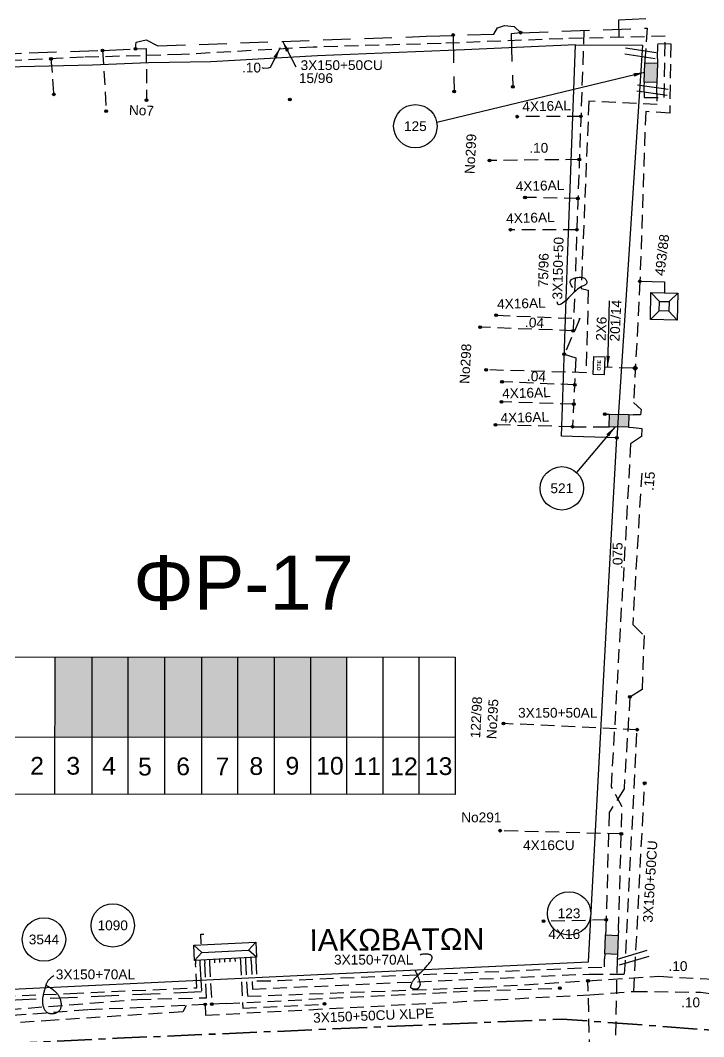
# Model space of a CAD drawing. Header units: millimetres. Extents: x 738 to 2138, y 37 to 533.
# Drawn here: x 786.2 to 849.2, y 123.2 to 216.9 of the extents above; entities that cross this region are included whole.
import ezdxf

# ---------------------------------------------------------------- set-up
doc = ezdxf.new("R2010")
doc.units = ezdxf.units.MM
doc.linetypes.add('CENTER', pattern=[50.8, 31.75, -6.35, 6.35, -6.35])
doc.linetypes.add('DASHED', pattern=[19.05, 12.7, -6.35])
for name, color, linetype in [('Link Box 4 Διευθύνσεων', 7, 'Continuous'), ('Pillar OTE', 7, 'Continuous'), ('Άγνωστα', 7, 'Continuous'), ('Εναέρια παροχή ΧΤ 4x16', 7, 'Continuous'), ('Επιγραφές - Σχήματα', 7, 'Continuous'), ('Καλώδια ΧΤ   3x150+50AL', 7, 'DASHED'), ('Καλώδια ΧΤ   3x150+50CU', 7, 'DASHED'), ('Καλώδια ΧΤ   3x150+70 AL', 7, 'DASHED'), ('Καλώδια ΧΤ   3x150AL+50CU', 7, 'DASHED'), ('Περίπτερο', 7, 'Continuous'), ('Συνδέσεις', 7, 'Continuous'), ('Τομή', 7, 'Continuous'), ('Υποσταθμός πόλεως', 7, 'Continuous'), ('Υπόβαθρο ΔΕΗ', 7, 'Continuous'), ('Υπόγεια Καλώδια Δικτύου ΧΤ   .04', 7, 'DASHED'), ('Υπόγεια Καλώδια Δικτύου ΧΤ   .075', 7, 'DASHED'), ('Υπόγεια Καλώδια Δικτύου ΧΤ   .10', 7, 'DASHED'), ('Υπόγεια Καλώδια Δικτύου ΧΤ   .15', 7, 'DASHED'), ('Υπόγεια καλώδια Παροχών ΧΤ   .10', 7, 'DASHED'), ('Υπόγεια καλώδια Παροχών ΧΤ   4x16AL', 7, 'DASHED'), ('Υπόγεια καλώδια Παροχών ΧΤ   4x16CU', 7, 'DASHED')]:
    doc.layers.add(name, color=color, linetype=linetype)
doc.styles.add('arial', font='arial.ttf')
doc.styles.get("Standard").update_dxf_attribs({"font": 'arial.ttf'})
doc.linetypes.add('SYN_LINE', pattern='A,0.5,-0.0001,["/\\/\\/\\/",Standard,S=0.1,R=0,X=0,Y=-0.05],-0.25', length=0.7501)
doc.dimstyles.new('ISO-25', dxfattribs={"dimtxt": 2.5, "dimasz": 2.5, "dimexe": 1.25, "dimexo": 0.625, "dimtad": 1, "dimtxsty": 'Standard', "dimcen": 2.5, "dimadec": 0, "dimazin": 0, "dimtfac": 1, "dimtmove": 0, "dimatfit": 3, "dimfxl": 1, "dimarcsym": 0})

# ---------------------------------------------------------------- blocks, each defined once
blk = doc.blocks.new('_ΣΥΝΔΕΣΗ')
at = {"layer": 'Συνδέσεις', "linetype": 'SYN_LINE', "ltscale": 40}
blk.add_hatch(color=256, dxfattribs=at).paths.add_polyline_path([(-116.75, 2339.64, 1), (-117.75, 2339.64, 1)])
at = {"layer": 'Συνδέσεις'}
blk.add_circle((-117.25, 2339.64), 0.5, dxfattribs=at)
blk = doc.blocks.new('LINK BOX 4 ΑΝΑΧΩΡΗΣΕΩΝ')
at = {"layer": 'Link Box 4 Διευθύνσεων', "ltscale": 40}
blk.add_hatch(color=256, dxfattribs=at).paths.add_polyline_path([(-3.54, 0), (-3.54, -4.67), (3.54, -4.67), (3.54, 0)])
for p, q in [((-3.54, 0), (-5.33, 0)), ((5.33, 0), (3.54, 0)), ((-3.54, -4.67), (-5.33, -4.67)), ((5.33, -4.67), (3.54, -4.67))]:
    blk.add_line(p, q, dxfattribs=at)
blk.add_lwpolyline([(-3.54, -4.67), (-3.54, 0), (3.54, 0), (3.54, -4.67)], close=True, dxfattribs=at)
blk = doc.blocks.new('ΤΟΜΗ')
at = {"layer": 'Τομή', "ltscale": 40}
for p, q in [((-5.68, 0), (5.68, 0)), ((5.68, -2.33), (-5.68, -2.33))]:
    blk.add_line(p, q, dxfattribs=at)
blk = doc.blocks.new('ΠΕΡΙΠΤΕΡΟ')
at = {"layer": 'Περίπτερο', "ltscale": 40}
for p, q in [((-4.94, 4.99), (-1.74, 1.78)), ((1.78, 1.78), (4.99, 4.99)), ((-1.74, -1.74), (-4.94, -4.94)), ((1.78, -1.74), (4.99, -4.94))]:
    blk.add_line(p, q, dxfattribs=at)
for points in [[(-4.94, 4.99), (4.99, 4.99), (4.99, -4.94), (-4.94, -4.94)], [(-1.74, 1.78), (1.78, 1.78), (1.78, -1.74), (-1.74, -1.74)]]:
    blk.add_lwpolyline(points, close=True, dxfattribs=at)
blk = doc.blocks.new('TSONTA XT1')
at = {"ltscale": 40}
h = blk.add_hatch(color=256, dxfattribs=at)
h.dxf.hatch_style = 1
h.paths.add_polyline_path([(595.96, 2487.66), (597.07, 2488.77), (595.96, 2489.87), (594.85, 2488.77)])
blk.add_lwpolyline([(594.85, 2488.77), (595.96, 2489.87), (597.07, 2488.77), (595.96, 2487.66)], close=True, dxfattribs=at)
blk = doc.blocks.new('PILLAR ΟΤΕ')
at = {"layer": 'Pillar OTE', "ltscale": 40}
blk.add_lwpolyline([(-3.31, 2.02), (3.39, 2.02), (3.39, -1.99), (-3.31, -1.99)], close=True, dxfattribs=at)
at = {"layer": 'Pillar OTE', "insert": (-1.81, 0.71), "char_height": 1.3575, "width": 109.961, "attachment_point": 1}
blk.add_mtext('{\\fArial|b1|i0|c161|p34;OTE}', dxfattribs=at)
blk = doc.blocks.new('ΥΠΟΣΤΑΘΜΟΣ ΠΟΛΕΩΣ 13 ΑΝΑΧΩΡΗΣΕΩΝ')
at = {"layer": 'Υποσταθμός πόλεως', "ltscale": 40}
for p, q in [((-11.12, -2.82), (-11.12, -4)), ((-9.53, -2.82), (-9.53, -4)), ((-7.77, -2.82), (-7.77, -4)), ((-5.99, -2.82), (-5.99, -4)), ((-4.14, -2.82), (-4.14, -4)), ((-2.3, -2.82), (-2.3, -4)), ((-0.43, -2.82), (-0.43, -4)), ((1.54, -2.82), (1.54, -4)), ((3.43, -2.82), (3.43, -4)), ((5.39, -2.82), (5.39, -4)), ((7.32, -2.82), (7.32, -4)), ((9.32, -2.82), (9.32, -4)), ((11.11, -2.82), (11.11, -4))]:
    blk.add_line(p, q, dxfattribs=at)
blk.add_lwpolyline([(-11.43, 2.82), (11.43, 2.82), (11.43, -2.82), (-11.43, -2.82)], close=True, dxfattribs=at)
for points in [[(-8.62, 0), (-11.43, 2.82)], [(-11.43, -2.82), (-8.62, 0)], [(-8.62, 0), (8.62, 0)], [(8.62, 0), (11.43, 2.82)], [(11.43, -2.82), (8.62, 0)]]:
    blk.add_lwpolyline(points, dxfattribs=at)
at = {"layer": 'Υποσταθμός πόλεως', "linetype": 'SYN_LINE', "ltscale": 40, "flags": 1}
for tag, p in [('ΜΕΤΑΣΧΗΜΑΤΙΣΜΟΣ', (12.22, 1.68)), ('ΙΣΧΥΣ', (12.2, -1.11)), ('ΑΡΙΘΜΟΣ', (12.32, -3.83))]:
    blk.add_attdef(tag, p, '', height=1.8, dxfattribs=at)

msp = doc.modelspace()

# ---------------------------------------------------------------- hatches: boundary and pattern name
at = {"layer": 'Καλώδια ΧΤ   3x150AL+50CU', "linetype": 'DASHED', "ltscale": 0.1}
h = msp.add_hatch(color=85, dxfattribs=at)
h.dxf.hatch_style = 1
h.paths.add_polyline_path([(792.818, 158.232), (789.378, 158.233), (789.378, 150.869), (792.817, 150.866)])
h = msp.add_hatch(color=5, dxfattribs=at)
h.dxf.hatch_style = 1
h.paths.add_polyline_path([(796.115, 158.232), (792.818, 158.232), (792.817, 150.866), (796.115, 150.862)])
h = msp.add_hatch(color=62, dxfattribs=at)
h.dxf.hatch_style = 1
h.paths.add_polyline_path([(796.115, 150.862), (799.501, 150.859), (799.501, 158.232), (796.115, 158.232)])
h = msp.add_hatch(color=6, dxfattribs=at)
h.dxf.hatch_style = 1
h.paths.add_polyline_path([(802.898, 158.232), (799.501, 158.232), (799.501, 150.859), (802.898, 150.856)])
h = msp.add_hatch(color=27, dxfattribs=at)
h.dxf.hatch_style = 1
h.paths.add_polyline_path([(806.235, 158.232), (802.898, 158.232), (802.898, 150.856), (806.235, 150.853)])
h = msp.add_hatch(color=2, dxfattribs=at)
h.dxf.hatch_style = 1
h.paths.add_polyline_path([(806.235, 150.853), (809.623, 150.849), (809.623, 158.231), (806.235, 158.232)])
h = msp.add_hatch(color=30, dxfattribs=at)
h.dxf.hatch_style = 1
h.paths.add_polyline_path([(809.623, 150.849), (812.953, 150.846), (812.953, 158.231), (809.623, 158.231)])
h = msp.add_hatch(color=133, dxfattribs=at)
h.dxf.hatch_style = 1
h.paths.add_polyline_path([(816.283, 158.231), (812.953, 158.231), (812.953, 150.846), (816.283, 150.843)])

# ---------------------------------------------------------------- linework, layer by layer
at = {"layer": 'Pillar OTE', "ltscale": 40}
for points in [[(782.61, 145.593), (782.611, 158.233), (826.273, 158.23), (826.273, 145.55), (782.61, 145.594)], [(789.377, 145.587), (789.378, 158.233)], [(792.817, 145.583), (792.818, 158.232)], [(796.115, 145.58), (796.115, 158.232)], [(799.501, 145.577), (799.501, 158.232)], [(802.897, 145.573), (802.898, 158.232)], [(806.234, 145.57), (806.235, 158.232)], [(809.623, 145.567), (809.623, 158.231)], [(812.953, 145.566), (812.953, 158.231)], [(816.283, 145.566), (816.283, 158.231)], [(819.613, 145.566), (819.613, 158.231)], [(822.943, 145.566), (822.943, 158.231)], [(782.61, 150.875), (826.273, 150.833)]]:
    msp.add_lwpolyline(points, dxfattribs=at)
at = {"layer": 'Άγνωστα', "color": 27, "linetype": 'DASHED', "ltscale": 0.1}
msp.add_lwpolyline([(838.135, 216.006), (837.143, 188.311)], dxfattribs=at)
at = {"layer": 'Άγνωστα', "color": 2, "linetype": 'DASHED', "ltscale": 0.1}
for points in [[(793.769, 214.153), (794.098, 208.562)], [(796.8, 214.306), (797.787, 214.323), (797.81, 209.563)], [(789.007, 213.393), (789.262, 210.109)]]:
    msp.add_lwpolyline(points, dxfattribs=at)
at = {"layer": 'Άγνωστα', "color": 6, "linetype": 'DASHED', "ltscale": 0.1}
for points in [[(844.824, 210.76), (844.868, 209.181), (838.589, 209.467), (837.872, 192.199), (838.528, 192.068), (838.331, 184.443)], [(842.639, 184.861), (840.014, 184.95)]]:
    msp.add_lwpolyline(points, dxfattribs=at)
at = {"layer": 'Άγνωστα', "color": 6}
msp.add_lwpolyline([(843.291, 192.87), (845.564, 192.836), (845.553, 191.807)], dxfattribs=at)
at = {"layer": 'Εναέρια παροχή ΧΤ 4x16', "color": 6, "linetype": 'DASHED', "ltscale": 0.1}
msp.add_lwpolyline([(840.179, 133.989), (834.414, 133.863)], dxfattribs=at)
at = {"layer": 'Επιγραφές - Σχήματα'}
for points in [[(809.198, 212.59), (809.041, 212.528), (808.627, 212.502), (808.464, 212.545)], [(837.112, 192.286), (836.991, 192.458), (836.914, 192.605), (836.877, 192.729), (836.875, 192.834), (836.903, 192.921), (836.956, 192.994), (837.03, 193.055), (837.12, 193.106), (837.222, 193.15), (837.332, 193.187), (837.447, 193.216), (837.565, 193.237), (837.684, 193.248), (837.799, 193.25), (837.908, 193.241), (838.009, 193.221), (838.099, 193.189), (838.177, 193.148), (838.244, 193.1), (838.3, 193.045), (838.344, 192.987), (838.377, 192.928), (838.398, 192.868), (838.409, 192.811), (838.408, 192.758), (838.397, 192.709), (838.376, 192.663), (838.345, 192.622), (838.306, 192.583), (838.259, 192.548), (838.205, 192.516), (838.144, 192.486), (838.077, 192.458), (838.001, 192.426), (837.912, 192.384), (837.809, 192.327), (837.688, 192.247), (837.545, 192.139), (837.378, 191.996), (837.184, 191.813), (836.963, 191.589), (836.724, 191.345), (836.481, 191.108), (836.246, 190.906), (836.033, 190.763), (835.855, 190.709), (835.724, 190.769), (835.653, 190.971)], [(822.574, 129.324), (822.639, 129.178), (822.696, 129.053), (822.745, 128.945), (822.787, 128.852), (822.824, 128.771), (822.856, 128.699), (822.884, 128.633), (822.909, 128.57), (822.932, 128.507), (822.954, 128.445), (822.973, 128.384), (822.989, 128.324), (823.002, 128.266), (823.012, 128.209), (823.019, 128.154), (823.022, 128.102), (823.021, 128.053), (823.016, 128.007), (823.009, 127.963), (822.998, 127.922), (822.985, 127.884), (822.97, 127.848), (822.953, 127.814), (822.935, 127.783), (822.916, 127.755), (822.896, 127.729), (822.874, 127.705), (822.851, 127.683), (822.825, 127.664), (822.798, 127.648), (822.768, 127.634), (822.736, 127.622), (822.701, 127.613), (822.664, 127.606), (822.625, 127.602), (822.585, 127.601), (822.545, 127.601), (822.504, 127.603), (822.464, 127.608), (822.425, 127.615), (822.388, 127.623), (822.352, 127.633), (822.319, 127.644), (822.289, 127.657), (822.261, 127.671), (822.237, 127.685), (822.216, 127.701), (822.199, 127.716), (822.186, 127.732), (822.177, 127.75), (822.172, 127.768), (822.17, 127.789), (822.171, 127.814), (822.175, 127.842), (822.182, 127.875), (822.191, 127.913), (822.203, 127.957), (822.217, 128.006), (822.234, 128.06), (822.254, 128.118), (822.279, 128.179), (822.309, 128.243), (822.343, 128.308), (822.383, 128.375), (822.429, 128.442), (822.48, 128.51), (822.536, 128.578), (822.597, 128.647), (822.661, 128.717), (822.728, 128.787), (822.798, 128.858), (822.87, 128.929), (822.944, 129.001), (823.018, 129.074), (823.093, 129.147), (823.168, 129.221), (823.243, 129.295), (823.317, 129.37), (823.391, 129.445), (823.462, 129.52), (823.532, 129.596), (823.6, 129.671), (823.665, 129.745), (823.727, 129.818), (823.785, 129.888), (823.84, 129.956), (823.89, 130.021), (823.935, 130.082), (823.975, 130.138), (824.011, 130.191), (824.041, 130.24), (824.068, 130.286), (824.089, 130.328), (824.106, 130.369), (824.12, 130.408), (824.129, 130.445), (824.135, 130.48), (824.136, 130.515), (824.135, 130.548), (824.129, 130.58), (824.119, 130.611), (824.106, 130.64), (824.088, 130.667), (824.067, 130.693), (824.041, 130.717), (824.012, 130.74), (823.977, 130.761), (823.936, 130.78), (823.889, 130.797), (823.836, 130.812), (823.775, 130.824), (823.706, 130.835), (823.63, 130.843), (823.547, 130.847), (823.46, 130.848), (823.37, 130.843), (823.281, 130.833), (823.194, 130.815), (823.111, 130.79), (823.035, 130.755)], [(788.534, 127.967), (788.721, 127.879), (788.883, 127.79), (789.025, 127.701), (789.146, 127.614), (789.251, 127.53), (789.341, 127.449), (789.418, 127.373), (789.485, 127.303), (789.544, 127.241), (789.595, 127.183), (789.639, 127.129), (789.678, 127.078), (789.713, 127.026), (789.744, 126.972), (789.773, 126.914), (789.8, 126.852), (789.826, 126.782), (789.851, 126.706), (789.874, 126.626), (789.894, 126.543), (789.912, 126.458), (789.926, 126.373), (789.936, 126.288), (789.941, 126.206), (789.942, 126.127), (789.937, 126.052), (789.927, 125.981), (789.912, 125.914), (789.893, 125.85), (789.87, 125.79), (789.843, 125.734), (789.812, 125.681), (789.777, 125.633), (789.739, 125.588), (789.697, 125.547), (789.653, 125.51), (789.605, 125.476), (789.555, 125.446), (789.503, 125.42), (789.448, 125.397), (789.391, 125.377), (789.333, 125.361), (789.274, 125.348), (789.213, 125.338), (789.153, 125.333), (789.092, 125.33), (789.032, 125.332), (788.973, 125.337), (788.915, 125.345), (788.859, 125.358), (788.805, 125.374), (788.752, 125.394), (788.702, 125.419), (788.654, 125.448), (788.608, 125.482), (788.565, 125.521), (788.525, 125.565), (788.487, 125.614), (788.452, 125.667), (788.42, 125.725), (788.391, 125.787), (788.364, 125.854), (788.339, 125.924), (788.317, 125.998), (788.297, 126.075), (788.28, 126.156), (788.266, 126.24), (788.255, 126.328), (788.248, 126.419), (788.246, 126.513), (788.248, 126.61), (788.255, 126.71), (788.268, 126.813), (788.284, 126.917), (788.305, 127.022), (788.327, 127.125), (788.351, 127.226), (788.376, 127.323), (788.4, 127.414), (788.422, 127.498), (788.442, 127.575), (788.459, 127.644), (788.475, 127.708), (788.49, 127.767), (788.505, 127.821), (788.519, 127.874), (788.533, 127.924), (788.549, 127.974), (788.565, 128.025), (788.584, 128.076), (788.604, 128.128), (788.627, 128.181), (788.652, 128.235), (788.681, 128.289), (788.714, 128.344), (788.75, 128.4), (788.791, 128.456), (788.837, 128.514), (788.889, 128.572), (788.948, 128.632), (789.016, 128.692), (789.093, 128.753), (789.179, 128.815), (789.277, 128.878)]]:
    msp.add_lwpolyline(points, dxfattribs=at)
for centre in [(822.593, 207.167), (836.092, 173.783), (836.758, 134.596), (794.698, 133.487), (788.362, 132.185)]:
    msp.add_circle(centre, 2, dxfattribs=at)
at = {"layer": 'Καλώδια ΧΤ   3x150+50AL', "color": 85, "ltscale": 0.1}
msp.add_lwpolyline([(843.03, 151.522), (830.716, 152.097)], dxfattribs=at)
at = {"layer": 'Καλώδια ΧΤ   3x150+50CU', "color": 2, "linetype": 'DASHED', "ltscale": 0.2}
msp.add_lwpolyline([(843.845, 217.057), (841.313, 216.951), (841.35, 215.359)], dxfattribs=at)
at = {"layer": 'Καλώδια ΧΤ   3x150+50CU', "color": 27, "linetype": 'DASHED', "ltscale": 0.2}
for points in [[(776.137, 213.311), (786.99, 213.947), (793.769, 214.153), (796.8, 214.306), (796.851, 214.921), (797.788, 215.129), (798.855, 214.583), (798.855, 214.583), (823.585, 215.459), (823.585, 215.459), (829.82, 215.664), (830.171, 216.249), (830.824, 216.45), (831.694, 216.366), (832.301, 215.792), (843.969, 216.22)], [(832.301, 215.792), (831.41, 215.691), (831.579, 210.806)]]:
    msp.add_lwpolyline(points, dxfattribs=at)
at = {"layer": 'Καλώδια ΧΤ   3x150+50CU', "color": 27, "ltscale": 0.2}
msp.add_lwpolyline([(826.073, 215.56), (826.163, 210.364)], dxfattribs=at)
at = {"layer": 'Καλώδια ΧΤ   3x150+50CU', "color": 27, "linetype": 'DASHED', "ltscale": 0.1}
msp.add_lwpolyline([(843.969, 216.22), (843.738, 213.238)], dxfattribs=at)
at = {"layer": 'Καλώδια ΧΤ   3x150+50CU', "color": 2, "ltscale": 0.1}
for points in [[(803.211, 126.194), (803.257, 125.208), (838.675, 127.094), (842.732, 127.406), (843.725, 146.59)], [(805.158, 126.285), (828.199, 127.454), (835.911, 127.688)]]:
    msp.add_lwpolyline(points, dxfattribs=at)
at = {"layer": 'Καλώδια ΧΤ   3x150+50CU', "color": 62, "ltscale": 0.2}
msp.add_lwpolyline([(802.736, 129.978), (802.874, 127.352), (773.842, 126.067), (773.649, 133.117)], dxfattribs=at)
at = {"layer": 'Καλώδια ΧΤ   3x150+70 AL', "color": 30, "ltscale": 0.1}
msp.add_lwpolyline([(765.105, 153.65), (765.762, 152.571), (765.818, 143.623), (765.342, 142.739), (765.913, 124.336), (779.296, 125.262), (796.963, 126.664), (803.344, 126.822), (803.178, 130.001)], dxfattribs=at)
at = {"layer": 'Καλώδια ΧΤ   3x150+70 AL', "color": 85, "ltscale": 0.1}
msp.add_lwpolyline([(807.444, 130.225), (807.581, 127.613), (838.623, 129.001), (841.886, 129), (843.03, 151.522)], dxfattribs=at)
at = {"layer": 'Καλώδια ΧΤ   3x150+70 AL', "color": 2, "ltscale": 0.1}
msp.add_lwpolyline([(805.158, 126.285), (805.158, 126.285), (792.404, 125.689), (775.466, 124.437), (774.627, 141.195), (783.796, 141.385)], dxfattribs=at)
at = {"layer": 'Καλώδια ΧΤ   3x150+70 AL', "color": 27, "ltscale": 0.1}
for points in [[(802.837, 131.802), (802.819, 132.682), (803.083, 132.671)], [(753.148, 125.411), (753.73, 125.447), (771.119, 126.417), (790.769, 127.207), (802.456, 127.745), (802.34, 129.957)]]:
    msp.add_lwpolyline(points, dxfattribs=at)
at = {"layer": 'Καλώδια ΧΤ   3x150+70 AL', "color": 6, "ltscale": 0.1}
for points in [[(809.977, 128.404), (840.017, 129.655), (840.024, 130.405)], [(807.891, 130.248), (807.99, 128.361), (809.977, 128.404)]]:
    msp.add_lwpolyline(points, dxfattribs=at)
at = {"layer": 'Καλώδια ΧΤ   3x150+70 AL', "color": 5, "ltscale": 0.1}
msp.add_lwpolyline([(806.944, 130.199), (807.114, 126.955), (828.838, 127.782), (838.506, 128.385)], dxfattribs=at)
at = {"layer": 'Καλώδια ΧΤ   3x150+70 AL', "color": 85, "ltscale": 0.1}
msp.add_lwpolyline([(807.092, 127.591), (807.092, 127.591)], close=True, dxfattribs=at)
at = {"layer": 'Καλώδια ΧΤ   3x150AL+50CU', "color": 2, "linetype": 'DASHED', "ltscale": 0.1}
msp.add_lwpolyline([(803.622, 130.025), (803.821, 126.223)], dxfattribs=at)
at = {"layer": 'Καλώδια ΧΤ   3x150AL+50CU', "color": 133, "linetype": 'DASHED', "ltscale": 0.1}
msp.add_lwpolyline([(806.461, 130.173), (806.688, 125.85), (814.211, 126.232)], dxfattribs=at)
at = {"layer": 'Υπόβαθρο ΔΕΗ'}
for points in [[(840.39, 164.591), (841.171, 178.447), (836.066, 178.606), (836.614, 194.834), (837.352, 214.679), (827.117, 214.225), (813.577, 213.671), (803.75, 213.116), (797.997, 213.027), (792.834, 212.802), (783.472, 212.579), (777.475, 212.113), (776.383, 194.726), (775.431, 179.399), (774.514, 164.591)], [(837.352, 214.679), (843.543, 214.634), (841.171, 178.447)]]:
    msp.add_lwpolyline(points, dxfattribs=at)
at = {"layer": 'Υπόβαθρο ΔΕΗ', "linetype": 'CENTER', "lineweight": 35, "ltscale": 0.1, "flags": 128}
msp.add_lwpolyline([(738.853, 120.279), (795.104, 123.081), (836.132, 124.851), (948.313, 116.557), (1052.702, 109.388), (1116.318, 104.991), (1122.466, 164.591), (1123.648, 177.498), (1175.979, 172.348), (1176.714, 176.9), (1232.675, 172.846), (1239.696, 171.911), (1248.963, 167.983), (1253.985, 164.591), (1287.162, 143.709), (1304.392, 131.352, -0.041124), (1312.474, 124.479), (1348.438, 88.408), (1385.028, 49.714)], format="xyb", dxfattribs=at)
at = {"layer": 'Υπόβαθρο ΔΕΗ', "ltscale": 0.1}
msp.add_lwpolyline([(774.514, 164.591), (775.776, 127.15), (814.26, 129.002), (838.561, 130.126), (840.389, 164.585)], dxfattribs=at)
at = {"layer": 'Υπόγεια Καλώδια Δικτύου ΧΤ   .04', "color": 27, "linetype": 'DASHED', "ltscale": 0.1}
for points in [[(837.143, 188.311), (828.557, 188.638)], [(837.281, 183.319), (830.549, 183.61)]]:
    msp.add_lwpolyline(points, dxfattribs=at)
at = {"layer": 'Υπόγεια Καλώδια Δικτύου ΧΤ   .04', "color": 6, "linetype": 'DASHED', "ltscale": 0.1}
msp.add_lwpolyline([(838.331, 184.443), (829.113, 184.705)], dxfattribs=at)
at = {"layer": 'Υπόγεια Καλώδια Δικτύου ΧΤ   .10', "color": 2, "ltscale": 0.1}
msp.add_lwpolyline([(843.658, 210.799), (843.689, 209.827), (845.526, 209.827), (845.619, 215.458), (836.185, 215.24), (824.962, 214.803), (813.18, 214.46), (801.026, 213.774), (792.018, 213.525), (785, 213.217)], dxfattribs=at)
at = {"layer": 'Υπόγεια Καλώδια Δικτύου ΧΤ   .10', "color": 5, "ltscale": 0.1}
msp.add_lwpolyline([(837.627, 121.653), (838.661, 121.707), (838.506, 128.385), (845.042, 128.793), (853.244, 128.372), (853.326, 129.919)], dxfattribs=at)
at = {"layer": 'Υπόγεια Καλώδια Δικτύου ΧΤ   .10', "ltscale": 0.1}
msp.add_lwpolyline([(842.732, 127.406), (848.913, 127.324), (853.426, 126.704), (858.053, 126.401)], dxfattribs=at)
at = {"layer": 'Υπόγεια Καλώδια Δικτύου ΧΤ   .15', "color": 6, "ltscale": 0.1}
for points in [[(844.912, 213.423), (844.945, 214.797), (846.127, 214.781), (846.045, 208.362), (843.823, 208.523), (843.291, 192.87), (842.711, 181.69), (843.414, 181.038), (843.339, 180.561), (842.71, 180.567)], [(842.686, 179.4), (843.47, 179.315), (843.451, 178.565), (842.431, 177.893), (841.71, 164.591)], [(843.455, 175.183), (842.625, 161.227)], [(841.319, 133.009), (841.648, 144.429), (840.672, 146.272), (841.71, 164.591)], [(842.625, 161.227), (842.625, 161.227), (843.674, 160.215), (843.493, 155.229), (842.372, 154.543), (841.83, 146.065), (840.455, 143.897), (840.154, 133.066)]]:
    msp.add_lwpolyline(points, dxfattribs=at)
at = {"layer": 'Υπόγεια Καλώδια Δικτύου ΧΤ   .15', "color": 151, "ltscale": 0.1}
msp.add_lwpolyline([(841.189, 130.348), (840.874, 115.714), (839.436, 112.592), (835.99, 57.236), (830.758, 57.468), (830.47, 52.156)], dxfattribs=at)
at = {"layer": 'Υπόγεια Καλώδια Δικτύου ΧΤ   .15', "color": 62, "ltscale": 0.1}
msp.add_lwpolyline([(801.466, 126.113), (801.154, 125.522), (789.369, 124.75), (773.305, 123.65), (775.148, 118.109)], dxfattribs=at)
at = {"layer": 'Υπόγεια καλώδια Παροχών ΧΤ   .10', "color": 27, "ltscale": 0.1}
msp.add_lwpolyline([(837.708, 204.098), (829.424, 204.01)], dxfattribs=at)
at = {"layer": 'Υπόγεια καλώδια Παροχών ΧΤ   4x16AL', "color": 27, "ltscale": 0.1}
for points in [[(837.851, 208.077), (831.99, 208.049)], [(837.58, 200.514), (832.699, 200.606)], [(837.477, 197.632), (831.371, 197.629)], [(830.049, 189.745), (837.767, 189.431), (836.321, 186.142), (836.321, 186.142), (837.397, 185.821), (837.075, 179.466), (840.022, 179.455)], [(837.199, 181.552), (830.467, 181.753)], [(837.076, 179.469), (829.972, 179.634)]]:
    msp.add_lwpolyline(points, dxfattribs=at)
at = {"layer": 'Υπόγεια καλώδια Παροχών ΧΤ   4x16CU', "color": 6, "ltscale": 0.1}
msp.add_lwpolyline([(841.576, 141.921), (830.399, 142.209)], dxfattribs=at)

# ---------------------------------------------------------------- block references
at = {"layer": 'Link Box 4 Διευθύνσεων'}
for p, xscale, yscale, zscale, rotation in [((843.702, 212.13), 0.2500000000000258, 0.2500000000000258, 0.2500000000000258, 88.10470630112887), ((841.354, 179.427), 0.2500000000000092, 0.2500000000000092, 0.2500000000000092, 178.8247985344387), ((840.089, 131.736), 0.249999999999966, 0.249999999999966, 0.249999999999966, 87.20402031424159)]:
    msp.add_blockref('LINK BOX 4 ΑΝΑΧΩΡΗΣΕΩΝ', p, dxfattribs=dict(at, xscale=xscale, yscale=yscale, zscale=zscale, rotation=rotation))
at = {"layer": 'Pillar OTE', "xscale": 0.25, "yscale": 0.25, "zscale": 0.25, "rotation": 88.0392984641305}
msp.add_blockref('PILLAR ΟΤΕ', (839.521, 185.085), dxfattribs=at)
at = {"layer": 'Περίπτερο', "xscale": 0.2500000000000001, "yscale": 0.2500000000000001, "zscale": 0.2500000000000001, "rotation": 358.7529825520386}
msp.add_blockref('ΠΕΡΙΠΤΕΡΟ', (845.52, 190.561), dxfattribs=at)
at = {"layer": 'Συνδέσεις'}
for name, p, xscale, yscale, zscale in [('_ΣΥΝΔΕΣΗ', (855.39, -369.331), 0.25, 0.25, 0.25), ('_ΣΥΝΔΕΣΗ', (861.612, -369.116), 0.25, 0.25, 0.25), ('_ΣΥΝΔΕΣΗ', (823.081, -370.756), 0.25, 0.25, 0.25), ('_ΣΥΝΔΕΣΗ', (826.112, -370.603), 0.25, 0.25, 0.25), ('_ΣΥΝΔΕΣΗ', (818.319, -371.516), 0.25, 0.25, 0.25), ('_ΣΥΝΔΕΣΗ', (860.89, -374.103), 0.25, 0.25, 0.25), ('_ΣΥΝΔΕΣΗ', (818.573, -374.8), 0.25, 0.25, 0.25), ('_ΣΥΝΔΕΣΗ', (855.475, -374.545), 0.25, 0.25, 0.25), ('_ΣΥΝΔΕΣΗ', (827.121, -375.346), 0.25, 0.25, 0.25), ('_ΣΥΝΔΕΣΗ', (840.334, -375.282), 0.25, 0.25, 0.25), ('_ΣΥΝΔΕΣΗ', (823.409, -376.347), 0.25, 0.25, 0.25), ('_ΣΥΝΔΕΣΗ', (861.302, -376.86), 0.25, 0.25, 0.25), ('_ΣΥΝΔΕΣΗ', (867.162, -376.832), 0.25, 0.25, 0.25), ('_ΣΥΝΔΕΣΗ', (858.735, -380.899), 0.25, 0.25, 0.25), ('_ΣΥΝΔΕΣΗ', (867.02, -380.811), 0.25, 0.25, 0.25), ('_ΣΥΝΔΕΣΗ', (862.01, -384.303), 0.25, 0.25, 0.25), ('_ΣΥΝΔΕΣΗ', (866.891, -384.395), 0.25, 0.25, 0.25), ('_ΣΥΝΔΕΣΗ', (860.683, -387.28), 0.25, 0.25, 0.25), ('_ΣΥΝΔΕΣΗ', (866.788, -387.276), 0.25, 0.25, 0.25), ('_ΣΥΝΔΕΣΗ', (872.603, -392.039), 0.25, 0.25, 0.25), ('_ΣΥΝΔΕΣΗ', (859.361, -395.164), 0.25, 0.25, 0.25), ('_ΣΥΝΔΕΣΗ', (857.869, -396.271), 0.25, 0.25, 0.25), ('_ΣΥΝΔΕΣΗ', (866.454, -396.597), 0.25, 0.25, 0.25), ('_ΣΥΝΔΕΣΗ', (865.632, -398.767), 0.25, 0.25, 0.25), ('_ΣΥΝΔΕΣΗ', (858.425, -400.204), 0.25, 0.25, 0.25), ('TSONTA XT1', (723.668, -312.892), 0.2, 0.2, 0.2), ('_ΣΥΝΔΕΣΗ', (859.891, -401.3), 0.25, 0.25, 0.25), ('_ΣΥΝΔΕΣΗ', (866.593, -401.59), 0.25, 0.25, 0.25), ('_ΣΥΝΔΕΣΗ', (859.836, -403.158), 0.25, 0.25, 0.25), ('_ΣΥΝΔΕΣΗ', (866.511, -403.357), 0.25, 0.25, 0.25), ('_ΣΥΝΔΕΣΗ', (869.359, -404.285), 0.25, 0.25, 0.25), ('_ΣΥΝΔΕΣΗ', (859.284, -405.272), 0.25, 0.25, 0.25), ('_ΣΥΝΔΕΣΗ', (866.388, -405.44), 0.25, 0.25, 0.25), ('_ΣΥΝΔΕΣΗ', (870.482, -406.462), 0.25, 0.25, 0.25), ('_ΣΥΝΔΕΣΗ', (871.686, -430.354), 0.25, 0.25, 0.25), ('_ΣΥΝΔΕΣΗ', (860.03, -432.8), 0.25, 0.25, 0.25), ('_ΣΥΝΔΕΣΗ', (872.345, -433.375), 0.25, 0.25, 0.25), ('_ΣΥΝΔΕΣΗ', (873.04, -438.308), 0.25, 0.25, 0.25), ('_ΣΥΝΔΕΣΗ', (859.714, -442.688), 0.25, 0.25, 0.25), ('_ΣΥΝΔΕΣΗ', (870.891, -442.976), 0.25, 0.25, 0.25), ('_ΣΥΝΔΕΣΗ', (863.729, -451.034), 0.25, 0.25, 0.25), ('_ΣΥΝΔΕΣΗ', (869.494, -450.909), 0.25, 0.25, 0.25), ('_ΣΥΝΔΕΣΗ', (867.818, -456.523), 0.25, 0.25, 0.25), ('_ΣΥΝΔΕΣΗ', (865.226, -457.209), 0.25, 0.25, 0.25), ('_ΣΥΝΔΕΣΗ', (832.526, -458.703), 0.25, 0.25, 0.25), ('_ΣΥΝΔΕΣΗ', (833.136, -458.682), 0.25, 0.25, 0.25), ('_ΣΥΝΔΕΣΗ', (843.526, -458.666), 0.25, 0.25, 0.25)]:
    msp.add_blockref(name, p, dxfattribs=dict(at, xscale=xscale, yscale=yscale, zscale=zscale))
at = {"layer": 'Τομή'}
for p, xscale, yscale, zscale, rotation in [((843.381, 214.178), 0.2500000000000042, 0.2500000000000042, 0.2500000000000042, 351.5263332700492), ((844.485, 210.784), 0.2500000000000042, 0.2500000000000042, 0.2500000000000042, 351.5263332700492), ((842.584, 130.789), 0.2500000000001261, 0.2500000000001261, 0.2500000000001261, 16.44519588799556)]:
    msp.add_blockref('ΤΟΜΗ', p, dxfattribs=dict(at, xscale=xscale, yscale=yscale, zscale=zscale, rotation=rotation))
at = {"layer": 'Υποσταθμός πόλεως', "xscale": 0.25, "yscale": 0.25, "zscale": 0.25, "rotation": 3}
msp.add_blockref('ΥΠΟΣΤΑΘΜΟΣ ΠΟΛΕΩΣ 13 ΑΝΑΧΩΡΗΣΕΩΝ', (805.064, 131.102), dxfattribs=at)

# ---------------------------------------------------------------- texts
at = {"ltscale": 30, "width": 11.25729, "attachment_point": 1}
for s, insert, char_height in [('2', (787.094, 149.021), 1.634), ('3', (790.425, 149.021), 1.634), ('4', (793.728, 149.021), 1.634), ('8', (807.294, 148.994), 1.634), ('9', (810.625, 149.021), 1.634), ('10', (813.446, 149.023), 1.6344), ('11', (816.866, 148.994), 1.6344), ('13', (823.465, 148.988), 1.6344), ('5', (797.032, 148.939), 1.634), ('6', (800.552, 148.966), 1.634), ('7', (804.181, 148.966), 1.634), ('12', (820.275, 148.965), 1.6344)]:
    msp.add_mtext(s, dxfattribs=dict(at, insert=insert, char_height=char_height))
at = {"layer": 'Εναέρια παροχή ΧΤ 4x16', "insert": (834.847, 133.134), "char_height": 0.9, "width": 84.18588, "attachment_point": 1, "style": 'arial'}
msp.add_mtext('4X16', dxfattribs=at)
at = {"layer": 'Επιγραφές - Σχήματα'}
msp.add_text('No291', height=0.9, dxfattribs=at).set_placement((826.823, 142.998))
at = {"layer": 'Επιγραφές - Σχήματα', "char_height": 0.9, "style": 'arial'}
for s, insert, width, attachment_point in [('15/96', (811.856, 212.052), 84.18588, 1), ('125', (822.593, 207.167), 2.46324, 5), ('521', (836.092, 173.783), 2.46324, 5)]:
    msp.add_mtext(s, dxfattribs=dict(at, insert=insert, width=width, attachment_point=attachment_point))
at = {"layer": 'Επιγραφές - Σχήματα', "ltscale": 40, "char_height": 0.9, "width": 47.0228, "attachment_point": 1, "style": 'arial'}
for s, insert, rotation in [('{\\C7;No7}', (796.211, 209.117), 358.19206), ('{\\C7;No299}', (827.142, 202.791), 87.23932), ('{\\C7;201/14}', (840.501, 187.345), 87.23932), ('{\\C7;2X6}', (839.226, 187.401), 87.23932), ('{\\C7;No298}', (826.676, 183.439), 87.23932)]:
    msp.add_mtext(s, dxfattribs=dict(at, insert=insert, rotation=rotation))
at = {"layer": 'Επιγραφές - Σχήματα', "attachment_point": 1, "style": 'arial'}
for s, insert, char_height, width, rotation in [('3X150+50', (835.227, 191.205), 0.9, 84.18588, 88.68762), ('493/88', (844.646, 193.442), 0.9, 84.18588, 83.0937), ('75/96', (833.914, 192.335), 0.9, 84.18588, 88.68762), ('ΙΑΚΩΒΑΤΩΝ', (812.822, 133.135), 2, 42.55033, 0.36082)]:
    msp.add_mtext(s, dxfattribs=dict(at, insert=insert, char_height=char_height, width=width, rotation=rotation))
at = {"layer": 'Επιγραφές - Σχήματα', "linetype": 'DASHED', "insert": (796.593, 167.591), "char_height": 5, "width": 20.70634, "attachment_point": 1}
msp.add_mtext('ΦP-17', dxfattribs=at)
at = {"layer": 'Επιγραφές - Σχήματα', "char_height": 0.9, "width": 2.30648, "attachment_point": 5}
for s, insert in [('123', (836.758, 134.596)), ('1090', (794.698, 133.487)), ('3544', (788.362, 132.185))]:
    msp.add_mtext(s, dxfattribs=dict(at, insert=insert))
at = {"layer": 'Καλώδια ΧΤ   3x150+50AL', "insert": (827.658, 150.767), "char_height": 0.9, "width": 84.18588, "attachment_point": 1, "rotation": 87, "style": 'arial'}
msp.add_mtext('122/98\\PNo295', dxfattribs=at)
at = {"layer": 'Καλώδια ΧΤ   3x150+50AL', "insert": (832.065, 153.54), "char_height": 0.9, "width": 84.18588, "attachment_point": 1, "style": 'arial'}
msp.add_mtext('3X150+50AL', dxfattribs=at)
at = {"layer": 'Καλώδια ΧΤ   3x150+50CU', "insert": (812.013, 213.25), "char_height": 0.9, "width": 84.18588, "attachment_point": 1, "style": 'arial'}
msp.add_mtext('3X150+50CU', dxfattribs=at)
at = {"layer": 'Καλώδια ΧΤ   3x150+50CU', "char_height": 0.9, "width": 84.18588, "attachment_point": 1, "style": 'arial'}
for s, insert, rotation in [('3X150+50CU', (843.556, 133.781), 86.59048), ('3X150+50CU XLPE', (813.151, 125.405), 2.33814)]:
    msp.add_mtext(s, dxfattribs=dict(at, insert=insert, rotation=rotation))
at = {"layer": 'Καλώδια ΧΤ   3x150+70 AL', "char_height": 0.9, "width": 84.18588, "attachment_point": 1, "style": 'arial'}
for insert in [(815.099, 130.777), (789.45, 129.422)]:
    msp.add_mtext('3X150+70AL', dxfattribs=dict(at, insert=insert))
at = {"layer": 'Υπόγεια Καλώδια Δικτύου ΧΤ   .04', "char_height": 0.9, "width": 84.18588, "attachment_point": 1, "rotation": 356.71454, "style": 'arial'}
for insert in [(832.735, 189.56), (832.912, 184.597)]:
    msp.add_mtext('.04', dxfattribs=dict(at, insert=insert))
at = {"layer": 'Υπόγεια Καλώδια Δικτύου ΧΤ   .075', "insert": (840.785, 166.356), "char_height": 0.9, "width": 84.18588, "attachment_point": 1, "rotation": 90, "style": 'arial'}
msp.add_mtext('.075', dxfattribs=at)
at = {"layer": 'Υπόγεια Καλώδια Δικτύου ΧΤ   .10', "char_height": 0.9, "width": 84.18588, "attachment_point": 1, "style": 'arial'}
for insert in [(806.619, 213.029), (845.925, 130.184), (847.087, 126.841)]:
    msp.add_mtext('.10', dxfattribs=dict(at, insert=insert))
at = {"layer": 'Υπόγεια Καλώδια Δικτύου ΧΤ   .15', "insert": (843.641, 173.628), "char_height": 0.9, "width": 84.18588, "attachment_point": 1, "rotation": 84.96925, "style": 'arial'}
msp.add_mtext('.15', dxfattribs=at)
at = {"layer": 'Υπόγεια καλώδια Παροχών ΧΤ   .10', "insert": (833.095, 205.627), "char_height": 0.9, "width": 84.18588, "attachment_point": 1, "style": 'arial'}
msp.add_mtext('.10', dxfattribs=at)
at = {"layer": 'Υπόγεια καλώδια Παροχών ΧΤ   4x16AL', "char_height": 0.9, "width": 84.18588, "attachment_point": 1, "rotation": 1.59758, "style": 'arial'}
for insert in [(832.439, 209.424), (831.83, 202.074), (830.942, 199.115), (830.113, 191.22), (830.579, 182.973), (830.427, 180.718)]:
    msp.add_mtext('4X16AL', dxfattribs=dict(at, insert=insert))
at = {"layer": 'Υπόγεια καλώδια Παροχών ΧΤ   4x16CU', "insert": (832.521, 141.328), "char_height": 0.9, "width": 84.18588, "attachment_point": 1, "style": 'arial'}
msp.add_mtext('4X16CU', dxfattribs=at)

# ---------------------------------------------------------------- leaders
at = {"layer": 'Επιγραφές - Σχήματα'}
for points, override in [([(810.355, 215.007), (811.574, 212.642)], {"dimasz": 1, "dimgap": 0.625, "dimtad": 0}), ([(810.119, 214.385), (809.198, 212.59)], {"dimasz": 1, "dimgap": 0.625, "dimtad": 0}), ([(843.702, 212.13), (824.563, 207.51)], {"dimasz": 1, "dimtad": 0}), ([(840.971, 179.435), (837.448, 175.252)], {"dimasz": 1, "dimtad": 0})]:
    msp.add_leader(points, dimstyle='ISO-25', override=override, dxfattribs=at)
at = {"layer": 'Επιγραφές - Σχήματα', "ltscale": 40}
msp.add_leader([(840.331, 184.998), (840.501, 191.061)], dimstyle='ISO-25', override={"dimasz": 1, "dimtad": 0}, dxfattribs=at)

doc.saveas('drawing.dxf')
